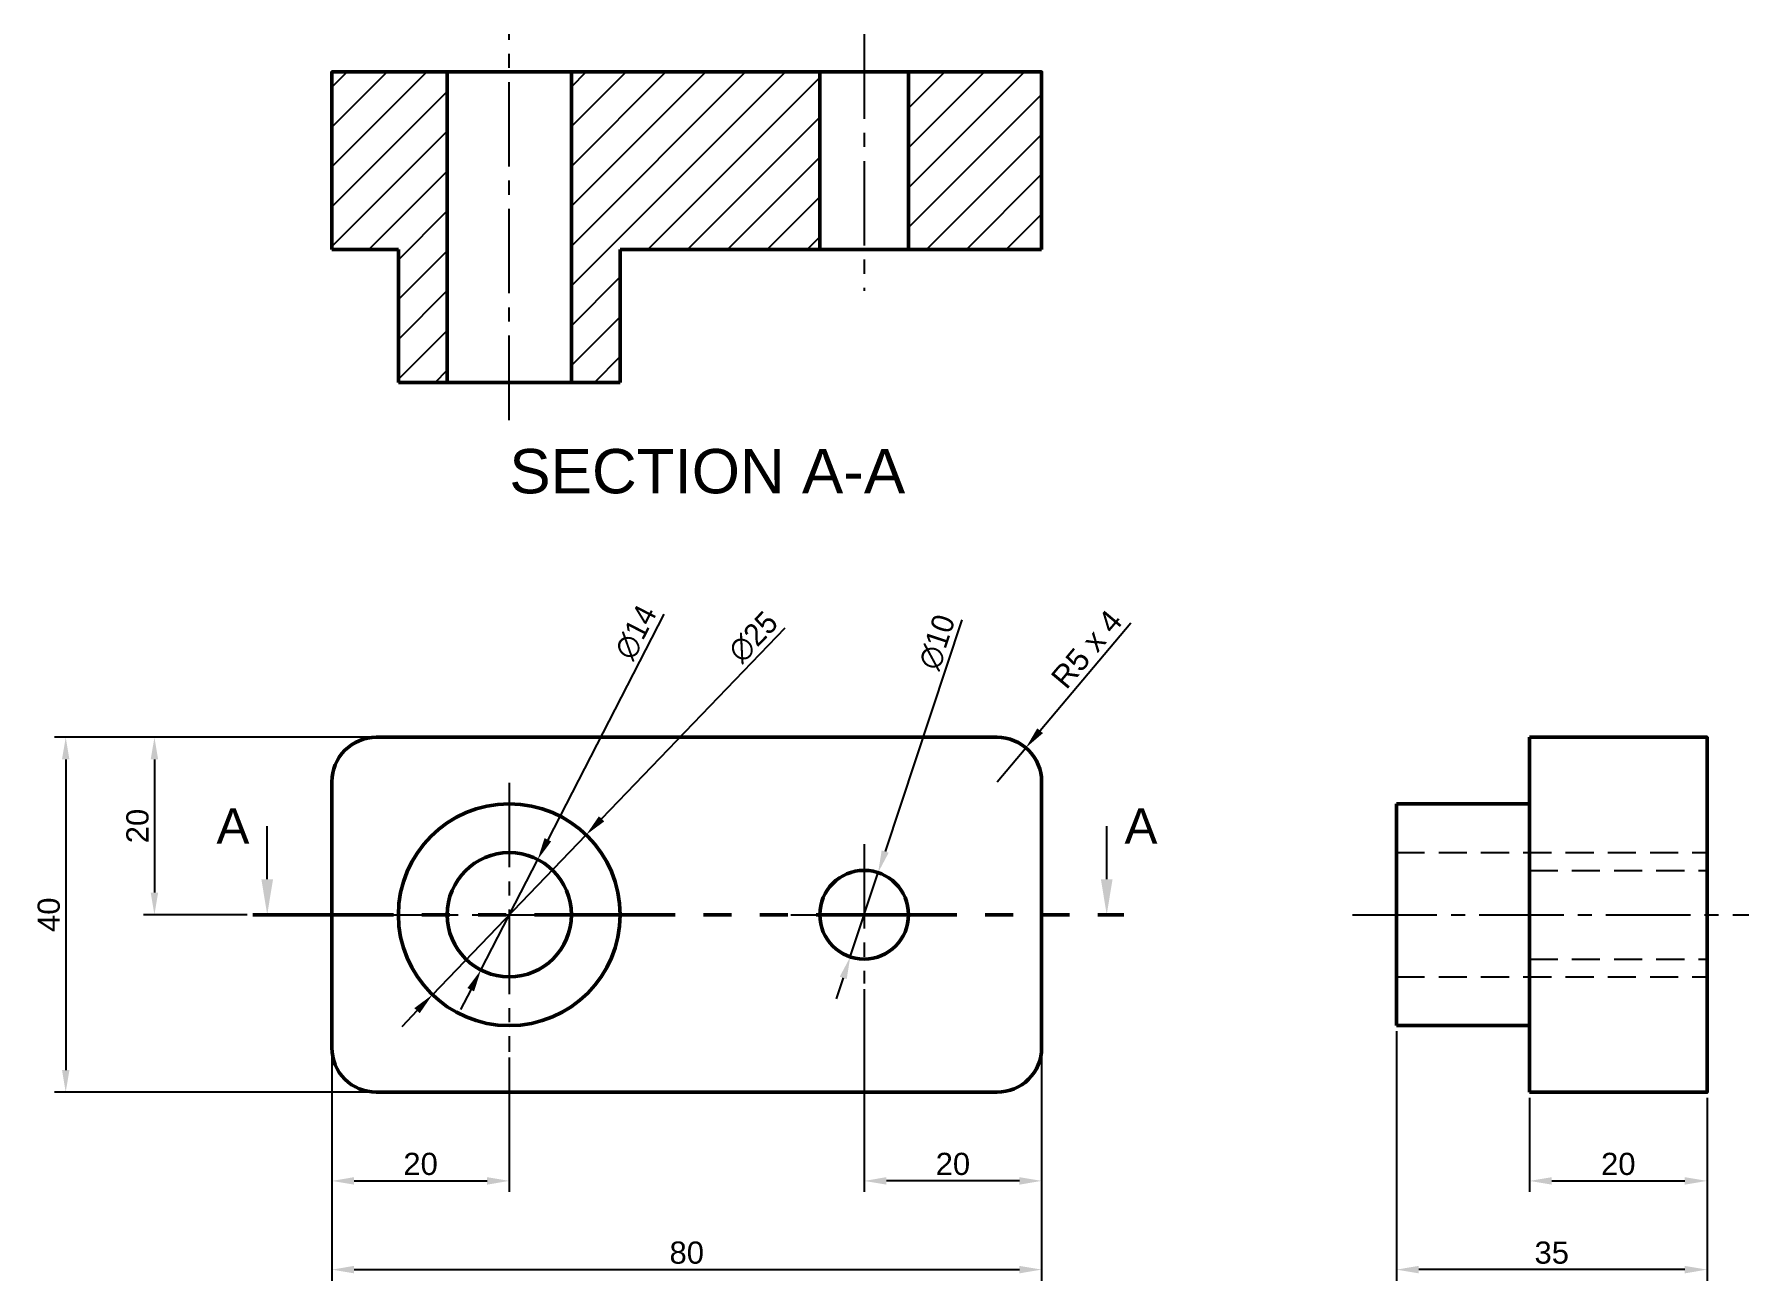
# Model space of a CAD drawing. Header units: millimetres. Extents: x 36 to 230, y 39 to 179.
import ezdxf
from ezdxf import colors
from ezdxf.entities.mleader import LeaderData, LeaderLine
from ezdxf.math import Vec2, Vec3

# ---------------------------------------------------------------- set-up
doc = ezdxf.new("R2010")
doc.units = ezdxf.units.MM
for name, pattern in [('CENTER2', [28.575, 19.05, -3.175, 3.175, -3.175]), ('HIDDEN2', [4.7625, 3.175, -1.5875]), ('PHANTOM2', [31.75, 15.875, -3.175, 3.175, -3.175, 3.175, -3.175])]:
    doc.linetypes.add(name, pattern=pattern)
for name, color, linetype, lineweight in [('Centre lines', 3, 'CENTER2', 25), ('Cutting plane', 5, 'PHANTOM2', 50), ('Dimensions', 1, 'Continuous', 25), ('Hidden lines', 7, 'HIDDEN2', 25), ('Section lines', 5, 'Continuous', 25), ('Visible lines', 7, 'Continuous', 50)]:
    doc.layers.add(name, color=color, linetype=linetype, lineweight=lineweight)
doc.styles.get("Standard").update_dxf_attribs({"font": 'arial.ttf'})
doc.dimstyles.new('ISO-25', dxfattribs={"dimtxt": 2.5, "dimasz": 2.5, "dimexe": 1.25, "dimexo": 0.625, "dimtad": 1, "dimtxsty": 'Standard', "dimcen": 2.5, "dimadec": 0, "dimazin": 0, "dimtfac": 1, "dimtmove": 0, "dimatfit": 3, "dimfxl": 1, "dimarcsym": 0})

# ---------------------------------------------------------------- blocks, each defined once
blk = doc.blocks.new('*D1')
at = {"layer": 'Defpoints', "color": 0, "transparency": 16777216}
for p in [(70, 65), (150, 65), (150, 40)]:
    blk.add_point(p, dxfattribs=at)
at = {"layer": 'Dimensions', "color": 0, "lineweight": -2, "transparency": 16777216}
for p, q in [((70, 64.38), (70, 38.75)), ((150, 64.38), (150, 38.75)), ((72.5, 40), (147.5, 40))]:
    blk.add_line(p, q, dxfattribs=at)
at = {"layer": 'Dimensions', "color": 0, "transparency": 16777216}
for points in [[(72.5, 40.42), (72.5, 39.58), (70, 40)], [(147.5, 40.42), (147.5, 39.58), (150, 40)]]:
    blk.add_solid(points, dxfattribs=at)
at = {"layer": 'Dimensions', "color": 0, "transparency": 16777216, "insert": (110, 41.9), "char_height": 2.5, "attachment_point": 5}
blk.add_mtext('80', dxfattribs=at)
blk = doc.blocks.new('*D2')
at = {"layer": 'Defpoints', "color": 0, "transparency": 16777216}
for p in [(205, 60), (225, 60), (225, 50)]:
    blk.add_point(p, dxfattribs=at)
at = {"layer": 'Dimensions', "color": 0, "lineweight": -2, "transparency": 16777216}
for p, q in [((205, 59.38), (205, 48.75)), ((225, 59.38), (225, 48.75)), ((207.5, 50), (222.5, 50))]:
    blk.add_line(p, q, dxfattribs=at)
at = {"layer": 'Dimensions', "color": 0, "transparency": 16777216}
for points in [[(207.5, 50.42), (207.5, 49.58), (205, 50)], [(222.5, 50.42), (222.5, 49.58), (225, 50)]]:
    blk.add_solid(points, dxfattribs=at)
at = {"layer": 'Dimensions', "color": 0, "transparency": 16777216, "insert": (215, 51.9), "char_height": 2.5, "attachment_point": 5}
blk.add_mtext('20', dxfattribs=at)
blk = doc.blocks.new('*D4')
at = {"layer": 'Defpoints', "color": 0, "transparency": 16777216}
for p in [(131.57, 84.75), (128.43, 75.25)]:
    blk.add_point(p, dxfattribs=at)
at = {"layer": 'Dimensions', "color": 0, "lineweight": -2, "transparency": 16777216}
for p, q in [((141.02, 113.23), (132.36, 87.12)), ((128.43, 75.25), (131.57, 84.75)), ((127.64, 72.88), (126.85, 70.51))]:
    blk.add_line(p, q, dxfattribs=at)
at = {"layer": 'Dimensions', "color": 0, "transparency": 16777216}
for points in [[(131.97, 87.25), (132.76, 86.99), (131.57, 84.75)], [(127.24, 73.01), (128.03, 72.75), (128.43, 75.25)]]:
    blk.add_solid(points, dxfattribs=at)
at = {"layer": 'Dimensions', "color": 0, "transparency": 16777216, "insert": (138.22, 110.73), "char_height": 2.5, "attachment_point": 5, "rotation": 71.6459}
blk.add_mtext('{\\fMS PGothic|b0|i0|c128|p34;∅10}', dxfattribs=at)
blk = doc.blocks.new('*D5')
at = {"layer": 'Defpoints', "color": 0, "transparency": 16777216}
for p in [(93.2, 86.23), (86.8, 73.77)]:
    blk.add_point(p, dxfattribs=at)
at = {"layer": 'Dimensions', "color": 0, "lineweight": -2, "transparency": 16777216}
for p, q in [((107.42, 113.87), (94.34, 88.45)), ((86.8, 73.77), (93.2, 86.23)), ((85.66, 71.55), (84.51, 69.33))]:
    blk.add_line(p, q, dxfattribs=at)
at = {"layer": 'Dimensions', "color": 0, "transparency": 16777216}
for points in [[(93.97, 88.64), (94.72, 88.26), (93.2, 86.23)], [(85.28, 71.74), (86.03, 71.36), (86.8, 73.77)]]:
    blk.add_solid(points, dxfattribs=at)
at = {"layer": 'Dimensions', "color": 0, "transparency": 16777216, "insert": (104.26, 111.83), "char_height": 2.5, "attachment_point": 5, "rotation": 62.7838}
blk.add_mtext('{\\fMS PGothic|b0|i0|c128|p34;∅14}', dxfattribs=at)
blk = doc.blocks.new('*D6')
at = {"layer": 'Defpoints', "color": 0, "transparency": 16777216}
for p in [(98.66, 89.01), (81.34, 70.99)]:
    blk.add_point(p, dxfattribs=at)
at = {"layer": 'Dimensions', "color": 0, "lineweight": -2, "transparency": 16777216}
for p, q in [((121.07, 112.32), (100.4, 90.81)), ((81.34, 70.99), (98.66, 89.01)), ((79.6, 69.19), (77.87, 67.38))]:
    blk.add_line(p, q, dxfattribs=at)
at = {"layer": 'Dimensions', "color": 0, "transparency": 16777216}
for points in [[(100.1, 91.1), (100.7, 90.52), (98.66, 89.01)], [(79.3, 69.48), (79.9, 68.9), (81.34, 70.99)]]:
    blk.add_solid(points, dxfattribs=at)
at = {"layer": 'Dimensions', "color": 0, "transparency": 16777216, "insert": (117.49, 111.3), "char_height": 2.5, "attachment_point": 5, "rotation": 46.1299}
blk.add_mtext('{\\fMS PGothic|b0|i0|c128|p34;∅25}', dxfattribs=at)
blk = doc.blocks.new('*D7')
at = {"layer": 'Defpoints', "color": 0, "transparency": 16777216}
for p in [(75, 100), (50, 80), (61.09, 80)]:
    blk.add_point(p, dxfattribs=at)
at = {"layer": 'Dimensions', "color": 0, "lineweight": -2, "transparency": 16777216}
for p, q in [((74.38, 100), (48.75, 100)), ((50, 97.5), (50, 82.5)), ((60.46, 80), (48.75, 80))]:
    blk.add_line(p, q, dxfattribs=at)
at = {"layer": 'Dimensions', "color": 0, "transparency": 16777216}
for points in [[(49.58, 97.5), (50.42, 97.5), (50, 100)], [(49.58, 82.5), (50.42, 82.5), (50, 80)]]:
    blk.add_solid(points, dxfattribs=at)
at = {"layer": 'Dimensions', "color": 0, "transparency": 16777216, "insert": (48.1, 90), "char_height": 2.5, "attachment_point": 5, "rotation": 90}
blk.add_mtext('20', dxfattribs=at)
blk = doc.blocks.new('*D8')
at = {"layer": 'Defpoints', "color": 0, "transparency": 16777216}
for p in [(75, 100), (40, 60), (75, 60)]:
    blk.add_point(p, dxfattribs=at)
at = {"layer": 'Dimensions', "color": 0, "lineweight": -2, "transparency": 16777216}
for p, q in [((74.38, 100), (38.75, 100)), ((40, 97.5), (40, 62.5)), ((74.38, 60), (38.75, 60))]:
    blk.add_line(p, q, dxfattribs=at)
at = {"layer": 'Dimensions', "color": 0, "transparency": 16777216}
for points in [[(39.58, 97.5), (40.42, 97.5), (40, 100)], [(39.58, 62.5), (40.42, 62.5), (40, 60)]]:
    blk.add_solid(points, dxfattribs=at)
at = {"layer": 'Dimensions', "color": 0, "transparency": 16777216, "insert": (38.1, 80), "char_height": 2.5, "attachment_point": 5, "rotation": 90}
blk.add_mtext('40', dxfattribs=at)
blk = doc.blocks.new('*D9')
at = {"layer": 'Defpoints', "color": 0, "transparency": 16777216}
for p in [(148.22, 98.82), (145, 95)]:
    blk.add_point(p, dxfattribs=at)
at = {"layer": 'Dimensions', "color": 0, "lineweight": -2, "transparency": 16777216}
for p, q in [((160.05, 112.88), (149.83, 100.74)), ((145, 95), (148.22, 98.82))]:
    blk.add_line(p, q, dxfattribs=at)
at = {"layer": 'Dimensions', "color": 0, "transparency": 16777216}
blk.add_solid([(149.51, 101.01), (150.15, 100.47), (148.22, 98.82)], dxfattribs=at)
at = {"layer": 'Dimensions', "color": 0, "transparency": 16777216, "insert": (155.09, 109.93), "char_height": 2.5, "attachment_point": 5, "rotation": 49.9051}
blk.add_mtext('R5 x 4', dxfattribs=at)
blk = doc.blocks.new('*D10')
at = {"layer": 'Defpoints', "color": 0, "transparency": 16777216}
for p in [(70, 65), (90, 64.53), (90, 50)]:
    blk.add_point(p, dxfattribs=at)
at = {"layer": 'Dimensions', "color": 0, "lineweight": -2, "transparency": 16777216}
for p, q in [((70, 64.38), (70, 48.75)), ((90, 63.91), (90, 48.75)), ((72.5, 50), (87.5, 50))]:
    blk.add_line(p, q, dxfattribs=at)
at = {"layer": 'Dimensions', "color": 0, "transparency": 16777216}
for points in [[(72.5, 50.42), (72.5, 49.58), (70, 50)], [(87.5, 50.42), (87.5, 49.58), (90, 50)]]:
    blk.add_solid(points, dxfattribs=at)
at = {"layer": 'Dimensions', "color": 0, "transparency": 16777216, "insert": (80, 51.9), "char_height": 2.5, "attachment_point": 5}
blk.add_mtext('20', dxfattribs=at)
blk = doc.blocks.new('*D11')
at = {"layer": 'Defpoints', "color": 0, "transparency": 16777216}
for p in [(130, 72.24), (150, 65), (130, 50)]:
    blk.add_point(p, dxfattribs=at)
at = {"layer": 'Dimensions', "color": 0, "lineweight": -2, "transparency": 16777216}
for p, q in [((130, 71.62), (130, 48.75)), ((150, 64.38), (150, 48.75)), ((147.5, 50), (132.5, 50))]:
    blk.add_line(p, q, dxfattribs=at)
at = {"layer": 'Dimensions', "color": 0, "transparency": 16777216}
for points in [[(132.5, 50.42), (132.5, 49.58), (130, 50)], [(147.5, 50.42), (147.5, 49.58), (150, 50)]]:
    blk.add_solid(points, dxfattribs=at)
at = {"layer": 'Dimensions', "color": 0, "transparency": 16777216, "insert": (140, 51.9), "char_height": 2.5, "attachment_point": 5}
blk.add_mtext('20', dxfattribs=at)
blk = doc.blocks.new('*D12')
at = {"layer": 'Defpoints', "color": 0, "transparency": 16777216}
for p in [(190, 67.5), (225, 60), (190, 40)]:
    blk.add_point(p, dxfattribs=at)
at = {"layer": 'Dimensions', "color": 0, "lineweight": -2, "transparency": 16777216}
for p, q in [((190, 66.88), (190, 38.75)), ((225, 59.38), (225, 38.75)), ((222.5, 40), (192.5, 40))]:
    blk.add_line(p, q, dxfattribs=at)
at = {"layer": 'Dimensions', "color": 0, "transparency": 16777216}
for points in [[(192.5, 40.42), (192.5, 39.58), (190, 40)], [(222.5, 40.42), (222.5, 39.58), (225, 40)]]:
    blk.add_solid(points, dxfattribs=at)
at = {"layer": 'Dimensions', "color": 0, "transparency": 16777216, "insert": (207.5, 41.9), "char_height": 2.5, "attachment_point": 5}
blk.add_mtext('35', dxfattribs=at)

msp = doc.modelspace()

# ---------------------------------------------------------------- hatches: boundary and pattern name
at = {"layer": 'Section lines'}
h = msp.add_hatch(dxfattribs=at)
h.set_pattern_fill('ANSI31', color=256)
h.paths.add_polyline_path([(83, 175), (70, 175), (70, 155), (77.5, 155), (77.5, 140), (83, 140)])
h.paths.add_polyline_path([(125, 175), (97, 175), (97, 140), (102.5, 140), (102.5, 155), (125, 155)])
h.paths.add_polyline_path([(150, 175), (135, 175), (135, 155), (150, 155)])

# ---------------------------------------------------------------- linework, layer by layer
at = {"layer": 'Centre lines', "ltscale": 0.5}
for p, q in [((90, 135.76), (90, 179.244)), ((130, 179.244), (130, 150.31)), ((90, 94.876), (90, 64.53)), ((130, 87.974), (130, 72.243)), ((74.711, 80), (105.792, 80)), ((185.034, 80), (229.7, 80))]:
    msp.add_line(p, q, dxfattribs=at)
at = {"layer": 'Centre lines'}
msp.add_line((121.739, 80), (138.193, 80), dxfattribs=at)
at = {"layer": 'Cutting plane'}
msp.add_line((61.086, 80), (159.273, 80), dxfattribs=at)
at = {"layer": 'Hidden lines'}
for p, q in [((190, 87), (225, 87)), ((205, 85), (225, 85)), ((205, 75), (225, 75)), ((190, 73), (225, 73))]:
    msp.add_line(p, q, dxfattribs=at)
at = {"layer": 'Visible lines'}
for p, q in [((83, 175), (83, 140)), ((97, 175), (97, 140)), ((125, 175), (125, 155)), ((135, 175), (135, 155)), ((70, 155), (77.5, 155)), ((77.5, 155), (77.5, 140)), ((102.5, 155), (102.5, 140)), ((102.5, 155), (150, 155)), ((205, 100), (205, 60)), ((190, 92.5), (205, 92.5)), ((190, 67.5), (205, 67.5))]:
    msp.add_line(p, q, dxfattribs=at)
for points in [[(70, 155), (70, 175), (150, 175), (150, 155)], [(102.5, 140), (77.5, 140)], [(205, 100), (225, 100), (225, 60), (205, 60)], [(190, 67.5), (190, 92.5)]]:
    msp.add_lwpolyline(points, dxfattribs=at)
msp.add_lwpolyline([(75, 100), (145, 100, -0.4142136), (150, 95), (150, 65, -0.4142136), (145, 60), (75, 60, -0.4142136), (70, 65), (70, 95, -0.4142136)], format="xyb", close=True, dxfattribs=at)
for centre, radius in [((90, 80), 12.5), ((90, 80), 7), ((130, 80), 5)]:
    msp.add_circle(centre, radius, dxfattribs=at)

# ---------------------------------------------------------------- texts
at = {"layer": 'Section lines'}
msp.add_text('SECTION A-A', height=5, dxfattribs=at).set_placement((90, 127.5))

# ---------------------------------------------------------------- dimensions: what is measured, and where the dimension line sits
at = {"layer": 'Dimensions'}
for p1, p2, picture, middle in [((81.337, 70.989), (98.663, 89.011), '*D6', (118.84, 110)), ((86.799, 73.775), (93.201, 86.225), '*D5', (105.928, 110.972)), ((128.426, 75.254), (131.574, 84.746), '*D4', (140, 110.142))]:
    dim = msp.add_diameter_dim_2p(p1=p1, p2=p2, text='{\\fMS PGothic|b0|i0|c128|p34;<>}', dimstyle='ISO-25', dxfattribs=at)
    dim.commit()
    dim.dimension.update_dxf_attribs({"geometry": picture, "text_midpoint": middle, "dimtype": 163})
dim = msp.add_radius_dim(center=(145, 95), mpoint=(148.22, 98.825), text='<> x 4', dimstyle='ISO-25', dxfattribs=at)
dim.commit()
dim.dimension.update_dxf_attribs({"geometry": '*D9', "text_midpoint": (156.544, 108.711), "dimtype": 164})
for base, p2, picture, middle in [((40, 60), (75, 60), '*D8', (38.099, 80)), ((50, 80), (61.086, 80), '*D7', (48.099, 90))]:
    dim = msp.add_linear_dim(base=base, p1=(75, 100), p2=p2, angle=90, dimstyle='ISO-25', dxfattribs=at)
    dim.commit()
    dim.dimension.update_dxf_attribs({"geometry": picture, "text_midpoint": middle})
for base, p1, p2, picture, middle in [((130, 50), (150, 65), (130, 72.243), '*D11', (140, 51.901)), ((190, 40), (225, 60), (190, 67.5), '*D12', (207.5, 41.902)), ((90, 50), (70, 65), (90, 64.53), '*D10', (80, 51.901)), ((225, 50), (205, 60), (225, 60), '*D2', (215, 51.901))]:
    dim = msp.add_linear_dim(base=base, p1=p1, p2=p2, dimstyle='ISO-25', dxfattribs=at)
    dim.commit()
    dim.dimension.update_dxf_attribs({"geometry": picture, "text_midpoint": middle})
dim = msp.add_linear_dim(base=(150, 40), p1=(70, 65), p2=(150, 65), dimstyle='ISO-25', dxfattribs=at)
dim.commit()
dim.dimension.update_dxf_attribs({"geometry": '*D1', "text_midpoint": (110, 40), "dimtype": 160})

# ---------------------------------------------------------------- leaders
at = {"layer": 'Cutting plane'}
ml = msp.add_multileader_mtext('Standard', dxfattribs=at)
ml.set_content('A', color=256)
ml.set_leader_properties()
ml.build(insert=Vec2(0, 0))
ml.multileader.update_dxf_attribs({"dogleg_length": 0})
ctx = ml.context
ctx.base_point, ctx.plane_origin = Vec3(54.977, 90), Vec3(62.712, 80)
ctx.text_align_type = 2
notes = []
notes.append((ctx, [(0, (1, 1, 0), (62.712, 90), (-1, 0), 0, [(0, [(62.712, 80)], 0, [])])]))
ctx.mtext.insert, ctx.mtext.alignment, ctx.mtext.flow_direction = Vec3(60.712, 92), 3, 5
ml = msp.add_multileader_mtext('Standard', dxfattribs=at)
ml.set_content('A', color=256)
ml.set_leader_properties()
ml.build(insert=Vec2(0, 0))
ml.multileader.update_dxf_attribs({"dogleg_length": 0})
ctx = ml.context
ctx.base_point, ctx.plane_origin = Vec3(157.338, 90), Vec3(157.338, 80)
notes.append((ctx, [(0, (1, 1, 0), (157.338, 90), (1, 0), 0, [(0, [(157.338, 80)], 0, [])])]))
ctx.mtext.insert, ctx.mtext.flow_direction = Vec3(159.338, 92), 5
for ctx, leaders in notes:
    for number, flags, end, landing, length, lines in leaders:
        leader = LeaderData()
        leader.index, (leader.has_last_leader_line, leader.has_dogleg_vector, leader.attachment_direction) = number, flags
        leader.last_leader_point, leader.dogleg_vector, leader.dogleg_length = Vec3(end), Vec3(landing), length
        for number, points, colour, breaks in lines:
            line = LeaderLine()
            line.index, line.vertices, line.color, line.breaks = number, Vec3.list(points), colors.encode_raw_color(colour), breaks
            leader.lines.append(line)
        ctx.leaders.append(leader)

doc.saveas('drawing.dxf')
